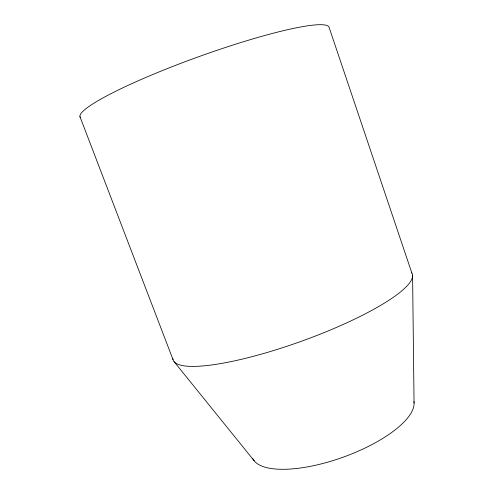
<?xml version="1.0" encoding="UTF-8"?>
<svg xmlns="http://www.w3.org/2000/svg" width="494" height="494" viewBox="0 0 494 494"><rect width="100%" height="100%" fill="white"/><g stroke="black" fill="none" stroke-linecap="round" stroke-linejoin="round"><path stroke-width="0.74" d="M174.116 361.713L254.138 460.741M79.942 116.64L173.017 359.607M411.897 273.12L329.146 27.497A132.349 16.487 -19.8 0 0 198.063 56.94A132.349 16.487 -19.8 0 0 80.232 117.368M412.583 275.368L414.058 402.919M411.755 272.886A127.075 25.781 -19.8 0 1 300.741 341.502A127.075 25.781 -19.8 0 1 172.844 358.576M413.935 401.653A85.579 30.356 -19.8 0 1 341.373 457.815A85.579 30.356 -19.8 0 1 252.65 458.271"/></g></svg>
